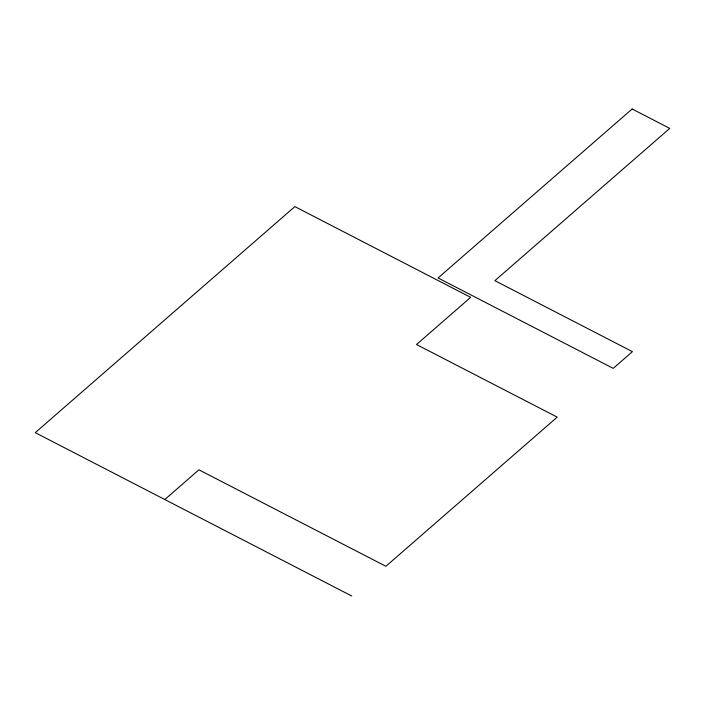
<?xml version="1.0" encoding="UTF-8"?>
<svg xmlns="http://www.w3.org/2000/svg" width="705" height="705" viewBox="0 0 705 705"><rect width="100%" height="100%" fill="white"/><g stroke="black" fill="none" stroke-linecap="round" stroke-linejoin="round"><path stroke-width="1.06" d="M164.803 499.528L198.925 469.812L385.882 566.3L557.206 417.131L416.505 344.516L470.676 297.351L294.866 206.609L35.25 432.658L351.76 596.016M632.138 108.984L438.061 277.964L613.218 368.363L632.411 351.654L494.875 280.661L669.75 128.398L632.138 108.984"/></g></svg>
